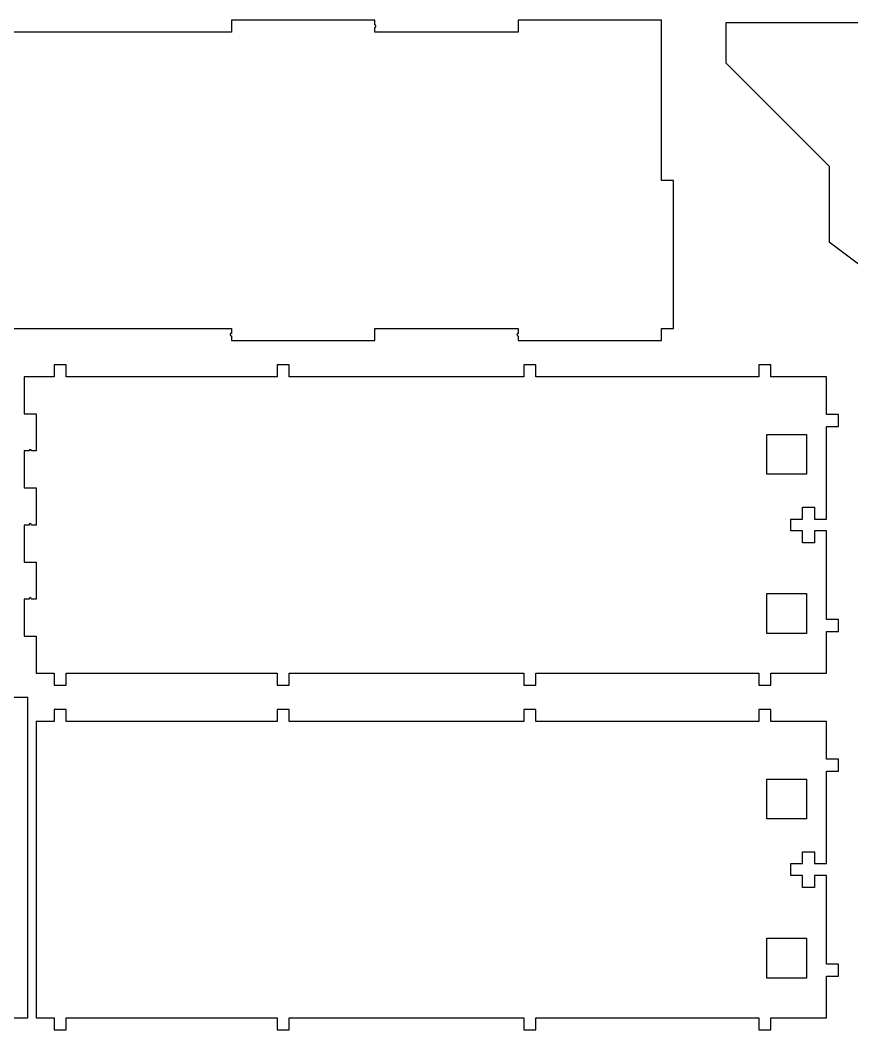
# Model space of a CAD drawing. Header units: metres. Extents: x -5 to 555, y -3 to 257.
# Drawn here: x 148.1 to 357, y -3 to 250.7 of the extents above; entities that cross this region are included whole.
import ezdxf

# ---------------------------------------------------------------- set-up
doc = ezdxf.new("R2010")
doc.units = ezdxf.units.M

msp = doc.modelspace()

# ---------------------------------------------------------------- linework, layer by layer
for p, q in [((237.137, 250.7), (201.119, 250.7)), ((201.119, 250.7), (201.119, 247.7)), ((237.137, 249.5), (237.137, 250.7)), ((237.169, 249.498), (237.137, 249.5)), ((237.137, 248.9), (237.169, 248.902)), ((237.137, 247.7), (237.137, 248.9)), ((237.2, 249.493), (237.169, 249.498)), ((237.169, 248.902), (237.2, 248.907)), ((237.23, 249.485), (237.2, 249.493)), ((237.2, 248.907), (237.23, 248.915)), ((237.26, 249.474), (237.23, 249.485)), ((237.23, 248.915), (237.26, 248.926)), ((237.288, 249.46), (237.26, 249.474)), ((237.26, 248.926), (237.288, 248.94)), ((237.314, 249.443), (237.288, 249.46)), ((237.288, 248.94), (237.314, 248.957)), ((237.338, 249.423), (237.314, 249.443)), ((237.314, 248.957), (237.338, 248.977)), ((237.36, 249.401), (237.338, 249.423)), ((237.338, 248.977), (237.36, 248.999)), ((237.38, 249.376), (237.36, 249.401)), ((237.36, 248.999), (237.38, 249.024)), ((237.397, 249.35), (237.38, 249.376)), ((237.38, 249.024), (237.397, 249.05)), ((237.412, 249.322), (237.397, 249.35)), ((237.397, 249.05), (237.412, 249.078)), ((237.423, 249.293), (237.412, 249.322)), ((237.412, 249.078), (237.423, 249.107)), ((237.431, 249.262), (237.423, 249.293)), ((237.423, 249.107), (237.431, 249.138)), ((237.436, 249.231), (237.431, 249.262)), ((237.431, 249.138), (237.436, 249.169)), ((237.438, 249.2), (237.436, 249.231)), ((237.436, 249.169), (237.438, 249.2)), ((309.175, 250.7), (273.156, 250.7)), ((273.156, 250.7), (273.156, 247.7)), ((309.175, 210.45), (309.175, 250.7)), ((475.3, 250), (325.3, 250)), ((325.3, 250), (325.3, 240)), ((201.119, 247.7), (104.1, 247.7)), ((273.156, 247.7), (237.137, 247.7)), ((325.3, 240), (351.3, 214)), ((351.3, 214), (351.3, 195)), ((312.175, 210.45), (309.175, 210.45)), ((312.175, 173.2), (312.175, 210.45)), ((351.3, 195), (360.3, 188.25)), ((107.1, 173.2), (201.119, 173.2)), ((201.119, 173.2), (201.119, 172)), ((237.137, 173.2), (273.156, 173.2)), ((237.137, 170.2), (237.137, 173.2)), ((273.156, 173.2), (273.156, 172)), ((309.175, 170.2), (309.175, 173.2)), ((309.175, 173.2), (312.175, 173.2)), ((200.82, 171.731), (200.819, 171.7)), ((200.819, 171.7), (200.82, 171.669)), ((200.825, 171.762), (200.82, 171.731)), ((200.82, 171.669), (200.825, 171.638)), ((200.833, 171.793), (200.825, 171.762)), ((200.825, 171.638), (200.833, 171.607)), ((200.845, 171.822), (200.833, 171.793)), ((200.833, 171.607), (200.845, 171.578)), ((200.859, 171.85), (200.845, 171.822)), ((200.845, 171.578), (200.859, 171.55)), ((200.876, 171.876), (200.859, 171.85)), ((200.859, 171.55), (200.876, 171.524)), ((200.896, 171.901), (200.876, 171.876)), ((200.876, 171.524), (200.896, 171.499)), ((200.918, 171.923), (200.896, 171.901)), ((200.896, 171.499), (200.918, 171.477)), ((200.942, 171.943), (200.918, 171.923)), ((200.918, 171.477), (200.942, 171.457)), ((200.969, 171.96), (200.942, 171.943)), ((200.942, 171.457), (200.969, 171.44)), ((200.997, 171.974), (200.969, 171.96)), ((200.969, 171.44), (200.997, 171.426)), ((201.026, 171.985), (200.997, 171.974)), ((200.997, 171.426), (201.026, 171.415)), ((201.056, 171.993), (201.026, 171.985)), ((201.026, 171.415), (201.056, 171.407)), ((201.087, 171.998), (201.056, 171.993)), ((201.056, 171.407), (201.087, 171.402)), ((201.119, 172), (201.087, 171.998)), ((201.087, 171.402), (201.119, 171.4)), ((201.119, 171.4), (201.119, 170.2)), ((201.119, 170.2), (237.137, 170.2)), ((272.858, 171.731), (272.856, 171.7)), ((272.856, 171.7), (272.858, 171.669)), ((272.863, 171.762), (272.858, 171.731)), ((272.858, 171.669), (272.863, 171.638)), ((272.871, 171.793), (272.863, 171.762)), ((272.863, 171.638), (272.871, 171.607)), ((272.882, 171.822), (272.871, 171.793)), ((272.871, 171.607), (272.882, 171.578)), ((272.896, 171.85), (272.882, 171.822)), ((272.882, 171.578), (272.896, 171.55)), ((272.914, 171.876), (272.896, 171.85)), ((272.896, 171.55), (272.914, 171.524)), ((272.933, 171.901), (272.914, 171.876)), ((272.914, 171.524), (272.933, 171.499)), ((272.956, 171.923), (272.933, 171.901)), ((272.933, 171.499), (272.956, 171.477)), ((272.98, 171.943), (272.956, 171.923)), ((272.956, 171.477), (272.98, 171.457)), ((273.006, 171.96), (272.98, 171.943)), ((272.98, 171.457), (273.006, 171.44)), ((273.034, 171.974), (273.006, 171.96)), ((273.006, 171.44), (273.034, 171.426)), ((273.064, 171.985), (273.034, 171.974)), ((273.034, 171.426), (273.064, 171.415)), ((273.094, 171.993), (273.064, 171.985)), ((273.064, 171.415), (273.094, 171.407)), ((273.125, 171.998), (273.094, 171.993)), ((273.094, 171.407), (273.125, 171.402)), ((273.156, 172), (273.125, 171.998)), ((273.125, 171.402), (273.156, 171.4)), ((273.156, 171.4), (273.156, 170.2)), ((273.156, 170.2), (309.175, 170.2)), ((159.6, 164.1), (156.6, 164.1)), ((156.6, 164.1), (156.6, 161.1)), ((159.6, 161.1), (159.6, 164.1)), ((215.6, 164.1), (212.6, 164.1)), ((212.6, 164.1), (212.6, 161.1)), ((215.6, 161.1), (215.6, 164.1)), ((277.6, 164.1), (274.6, 164.1)), ((274.6, 164.1), (274.6, 161.1)), ((277.6, 161.1), (277.6, 164.1)), ((336.6, 164.1), (333.6, 164.1)), ((333.6, 164.1), (333.6, 161.1)), ((336.6, 161.1), (336.6, 164.1)), ((156.6, 161.1), (149.1, 161.1)), ((149.1, 161.1), (149.1, 151.788)), ((212.6, 161.1), (159.6, 161.1)), ((274.6, 161.1), (215.6, 161.1)), ((333.6, 161.1), (277.6, 161.1)), ((350.6, 161.1), (336.6, 161.1)), ((350.6, 151.6), (350.6, 161.1)), ((149.1, 151.788), (152.1, 151.788)), ((152.1, 151.788), (152.1, 142.475)), ((353.6, 151.6), (350.6, 151.6)), ((353.6, 148.6), (353.6, 151.6)), ((350.6, 125.35), (350.6, 148.6)), ((350.6, 148.6), (353.6, 148.6)), ((335.6, 136.6), (335.6, 146.6)), ((335.6, 146.6), (345.6, 146.6)), ((345.6, 146.6), (345.6, 136.6)), ((150.3, 142.475), (149.1, 142.475)), ((149.1, 142.475), (149.1, 133.163)), ((150.302, 142.506), (150.3, 142.475)), ((150.307, 142.537), (150.302, 142.506)), ((150.315, 142.568), (150.307, 142.537)), ((150.326, 142.597), (150.315, 142.568)), ((150.34, 142.625), (150.326, 142.597)), ((150.357, 142.651), (150.34, 142.625)), ((150.377, 142.676), (150.357, 142.651)), ((150.399, 142.698), (150.377, 142.676)), ((150.424, 142.718), (150.399, 142.698)), ((150.45, 142.735), (150.424, 142.718)), ((150.478, 142.749), (150.45, 142.735)), ((150.507, 142.76), (150.478, 142.749)), ((150.538, 142.768), (150.507, 142.76)), ((150.569, 142.773), (150.538, 142.768)), ((150.6, 142.775), (150.569, 142.773)), ((150.631, 142.773), (150.6, 142.775)), ((150.662, 142.768), (150.631, 142.773)), ((150.693, 142.76), (150.662, 142.768)), ((150.722, 142.749), (150.693, 142.76)), ((150.75, 142.735), (150.722, 142.749)), ((150.776, 142.718), (150.75, 142.735)), ((150.801, 142.698), (150.776, 142.718)), ((150.823, 142.676), (150.801, 142.698)), ((150.843, 142.651), (150.823, 142.676)), ((150.86, 142.625), (150.843, 142.651)), ((150.874, 142.597), (150.86, 142.625)), ((150.885, 142.568), (150.874, 142.597)), ((150.893, 142.537), (150.885, 142.568)), ((150.898, 142.506), (150.893, 142.537)), ((150.9, 142.475), (150.898, 142.506)), ((152.1, 142.475), (150.9, 142.475)), ((345.6, 136.6), (335.6, 136.6)), ((149.1, 133.163), (152.1, 133.163)), ((152.1, 133.163), (152.1, 123.85)), ((344.6, 125.35), (344.6, 128.35)), ((344.6, 128.35), (347.6, 128.35)), ((347.6, 128.35), (347.6, 125.35)), ((341.6, 122.35), (341.6, 125.35)), ((341.6, 125.35), (344.6, 125.35)), ((347.6, 125.35), (350.6, 125.35)), ((150.3, 123.85), (149.1, 123.85)), ((149.1, 123.85), (149.1, 114.537)), ((150.302, 123.881), (150.3, 123.85)), ((150.307, 123.912), (150.302, 123.881)), ((150.315, 123.943), (150.307, 123.912)), ((150.326, 123.972), (150.315, 123.943)), ((150.34, 124), (150.326, 123.972)), ((150.357, 124.026), (150.34, 124)), ((150.377, 124.051), (150.357, 124.026)), ((150.399, 124.073), (150.377, 124.051)), ((150.424, 124.093), (150.399, 124.073)), ((150.45, 124.11), (150.424, 124.093)), ((150.478, 124.124), (150.45, 124.11)), ((150.507, 124.135), (150.478, 124.124)), ((150.538, 124.143), (150.507, 124.135)), ((150.569, 124.148), (150.538, 124.143)), ((150.6, 124.15), (150.569, 124.148)), ((150.631, 124.148), (150.6, 124.15)), ((150.662, 124.143), (150.631, 124.148)), ((150.693, 124.135), (150.662, 124.143)), ((150.722, 124.124), (150.693, 124.135)), ((150.75, 124.11), (150.722, 124.124)), ((150.776, 124.093), (150.75, 124.11)), ((150.801, 124.073), (150.776, 124.093)), ((150.823, 124.051), (150.801, 124.073)), ((150.843, 124.026), (150.823, 124.051)), ((150.86, 124), (150.843, 124.026)), ((150.874, 123.972), (150.86, 124)), ((150.885, 123.943), (150.874, 123.972)), ((150.893, 123.912), (150.885, 123.943)), ((150.898, 123.881), (150.893, 123.912)), ((150.9, 123.85), (150.898, 123.881)), ((152.1, 123.85), (150.9, 123.85)), ((344.6, 122.35), (341.6, 122.35)), ((344.6, 119.35), (344.6, 122.35)), ((350.6, 122.35), (347.6, 122.35)), ((347.6, 122.35), (347.6, 119.35)), ((350.6, 100.1), (350.6, 122.35)), ((347.6, 119.35), (344.6, 119.35)), ((149.1, 114.537), (152.1, 114.537)), ((152.1, 114.537), (152.1, 105.225)), ((335.6, 96.6), (335.6, 106.6)), ((335.6, 106.6), (345.6, 106.6)), ((345.6, 106.6), (345.6, 96.6)), ((150.3, 105.225), (149.1, 105.225)), ((149.1, 105.225), (149.1, 95.9125)), ((150.302, 105.256), (150.3, 105.225)), ((150.307, 105.287), (150.302, 105.256)), ((150.315, 105.318), (150.307, 105.287)), ((150.326, 105.347), (150.315, 105.318)), ((150.34, 105.375), (150.326, 105.347)), ((150.357, 105.401), (150.34, 105.375)), ((150.377, 105.426), (150.357, 105.401)), ((150.399, 105.448), (150.377, 105.426)), ((150.424, 105.468), (150.399, 105.448)), ((150.45, 105.485), (150.424, 105.468)), ((150.478, 105.499), (150.45, 105.485)), ((150.507, 105.51), (150.478, 105.499)), ((150.538, 105.518), (150.507, 105.51)), ((150.569, 105.523), (150.538, 105.518)), ((150.6, 105.525), (150.569, 105.523)), ((150.631, 105.523), (150.6, 105.525)), ((150.662, 105.518), (150.631, 105.523)), ((150.693, 105.51), (150.662, 105.518)), ((150.722, 105.499), (150.693, 105.51)), ((150.75, 105.485), (150.722, 105.499)), ((150.776, 105.468), (150.75, 105.485)), ((150.801, 105.448), (150.776, 105.468)), ((150.823, 105.426), (150.801, 105.448)), ((150.843, 105.401), (150.823, 105.426)), ((150.86, 105.375), (150.843, 105.401)), ((150.874, 105.347), (150.86, 105.375)), ((150.885, 105.318), (150.874, 105.347)), ((150.893, 105.287), (150.885, 105.318)), ((150.898, 105.256), (150.893, 105.287)), ((150.9, 105.225), (150.898, 105.256)), ((152.1, 105.225), (150.9, 105.225)), ((353.6, 100.1), (350.6, 100.1)), ((353.6, 97.1), (353.6, 100.1)), ((345.6, 96.6), (335.6, 96.6)), ((350.6, 86.6), (350.6, 97.1)), ((350.6, 97.1), (353.6, 97.1)), ((149.1, 95.9125), (152.1, 95.9125)), ((152.1, 95.9125), (152.1, 86.6)), ((152.1, 86.6), (156.6, 86.6)), ((156.6, 86.6), (156.6, 83.6)), ((159.6, 86.6), (212.6, 86.6)), ((159.6, 83.6), (159.6, 86.6)), ((212.6, 86.6), (212.6, 83.6)), ((215.6, 83.6), (215.6, 86.6)), ((215.6, 86.6), (274.6, 86.6)), ((274.6, 86.6), (274.6, 83.6)), ((277.6, 83.6), (277.6, 86.6)), ((277.6, 86.6), (333.6, 86.6)), ((333.6, 86.6), (333.6, 83.6)), ((336.6, 83.6), (336.6, 86.6)), ((336.6, 86.6), (350.6, 86.6)), ((156.6, 83.6), (159.6, 83.6)), ((212.6, 83.6), (215.6, 83.6)), ((274.6, 83.6), (277.6, 83.6)), ((333.6, 83.6), (336.6, 83.6)), ((150, 80.5), (125, 80.5)), ((150, 0), (150, 80.5)), ((159.6, 77.5), (156.6, 77.5)), ((156.6, 77.5), (156.6, 74.5)), ((159.6, 74.5), (159.6, 77.5)), ((215.6, 77.5), (212.6, 77.5)), ((212.6, 77.5), (212.6, 74.5)), ((215.6, 74.5), (215.6, 77.5)), ((277.6, 77.5), (274.6, 77.5)), ((274.6, 77.5), (274.6, 74.5)), ((277.6, 74.5), (277.6, 77.5)), ((336.6, 77.5), (333.6, 77.5)), ((333.6, 77.5), (333.6, 74.5)), ((336.6, 74.5), (336.6, 77.5)), ((156.6, 74.5), (152.1, 74.5)), ((152.1, 74.5), (152.1, 0)), ((212.6, 74.5), (159.6, 74.5)), ((274.6, 74.5), (215.6, 74.5)), ((333.6, 74.5), (277.6, 74.5)), ((350.6, 74.5), (336.6, 74.5)), ((350.6, 65), (350.6, 74.5)), ((353.6, 65), (350.6, 65)), ((353.6, 62), (353.6, 65)), ((350.6, 38.75), (350.6, 62)), ((350.6, 62), (353.6, 62)), ((335.6, 50), (335.6, 60)), ((335.6, 60), (345.6, 60)), ((345.6, 60), (345.6, 50)), ((345.6, 50), (335.6, 50)), ((344.6, 38.75), (344.6, 41.75)), ((344.6, 41.75), (347.6, 41.75)), ((347.6, 41.75), (347.6, 38.75)), ((341.6, 35.75), (341.6, 38.75)), ((341.6, 38.75), (344.6, 38.75)), ((347.6, 38.75), (350.6, 38.75)), ((344.6, 35.75), (341.6, 35.75)), ((344.6, 32.75), (344.6, 35.75)), ((350.6, 35.75), (347.6, 35.75)), ((347.6, 35.75), (347.6, 32.75)), ((350.6, 13.5), (350.6, 35.75)), ((347.6, 32.75), (344.6, 32.75)), ((335.6, 10), (335.6, 20)), ((335.6, 20), (345.6, 20)), ((345.6, 20), (345.6, 10)), ((353.6, 13.5), (350.6, 13.5)), ((353.6, 10.5), (353.6, 13.5)), ((350.6, 0), (350.6, 10.5)), ((350.6, 10.5), (353.6, 10.5)), ((345.6, 10), (335.6, 10)), ((125, 0), (150, 0)), ((152.1, 0), (156.6, 0)), ((156.6, 0), (156.6, -3)), ((159.6, -3), (159.6, 0)), ((159.6, 0), (212.6, 0)), ((212.6, 0), (212.6, -3)), ((215.6, -3), (215.6, 0)), ((215.6, 0), (274.6, 0)), ((274.6, 0), (274.6, -3)), ((277.6, -3), (277.6, 0)), ((277.6, 0), (333.6, 0)), ((333.6, 0), (333.6, -3)), ((336.6, -3), (336.6, 0)), ((336.6, 0), (350.6, 0)), ((156.6, -3), (159.6, -3)), ((212.6, -3), (215.6, -3)), ((274.6, -3), (277.6, -3)), ((333.6, -3), (336.6, -3))]:
    msp.add_line(p, q)

doc.saveas('drawing.dxf')
